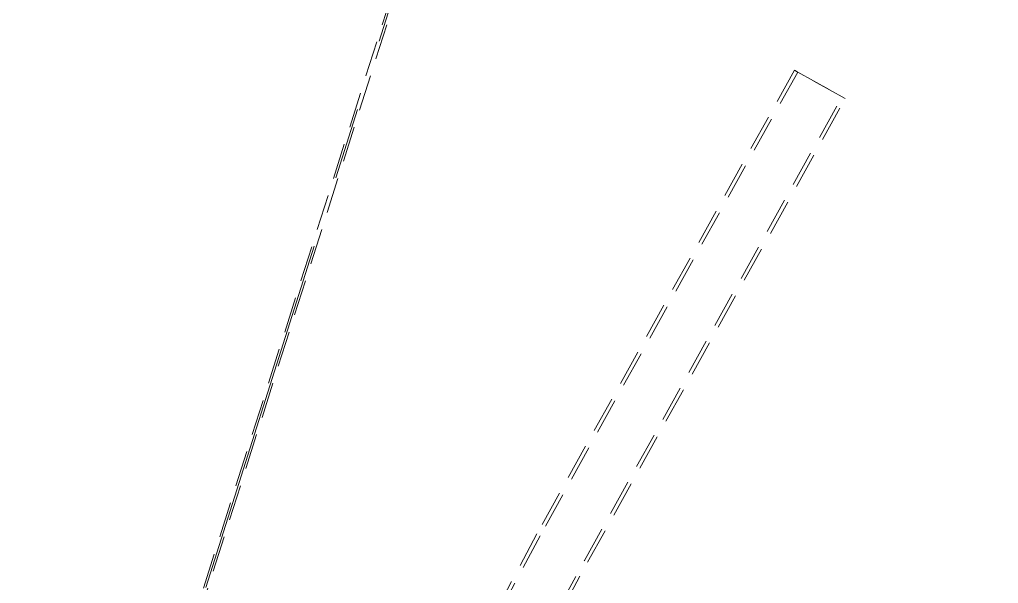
# Model space of a CAD drawing. Header units: metres. Extents: x 1753726 to 1755216, y 5920592 to 5921703.
# Drawn here: x 1755123.3 to 1755210, y 5921469.6 to 5921519.6 of the extents above; entities that cross this region are included whole.
import ezdxf

# ---------------------------------------------------------------- set-up
doc = ezdxf.new("R2010")
doc.units = ezdxf.units.M
doc.linetypes.add('CENTER', pattern=[50.8, 31.75, -6.35, 6.35, -6.35])
doc.linetypes.add('HIDDEN2', pattern=[4.7625, 3.175, -1.5875])
for name, color, linetype, lineweight in [('A-DETL-____-MBND', 5, 'HIDDEN2', 9), ('A-WALL-____-OTLN', 2, 'Continuous', 9), ('P-PIPE-____-CNTR', 1, 'CENTER', 9), ('P-PIPE-____-OTLN', 6, 'HIDDEN2', 18)]:
    doc.layers.add(name, color=color, linetype=linetype, lineweight=lineweight)

# ---------------------------------------------------------------- blocks, each defined once
blk = doc.blocks.new('308492-ARUP-TUTB-MOD-0001_rvt-1-X-ARUP-GL-HERNE_BAY_ALIGNMENT')
at = {"layer": 'P-PIPE-____-CNTR'}
blk.add_line((1755124.403, 5921420.815), (1755209.801, 5921690.049), dxfattribs=at)
blk.add_line((1755124.403, 5921420.815), (1755209.801, 5921690.049), dxfattribs=at)
at = {"layer": 'P-PIPE-____-OTLN'}
for p, q in [((1755209.622, 5921690.106), (1755124.224, 5921420.872)), ((1755124.581, 5921420.759), (1755209.98, 5921689.992))]:
    blk.add_line(p, q, dxfattribs=at)
blk = doc.blocks.new('Main Tunnel - Main Tunnel-3912126-X-ARUP-GL-HERNE_BAY_ALIGNMENT')
at = {"layer": 'A-DETL-____-MBND'}
for p, q in [((757.222, 398.573), (734.394, 357.478)), ((757.509, 398.414), (734.68, 357.319)), ((761.729, 396.07), (757.222, 398.573)), ((761.729, 396.07), (757.222, 398.573)), ((757.509, 398.414), (761.442, 396.229)), ((757.509, 398.414), (761.442, 396.229)), ((738.614, 355.134), (761.442, 396.229)), ((738.9, 354.975), (761.729, 396.07))]:
    blk.add_line(p, q, dxfattribs=at)
at = {"layer": 'A-DETL-____-MBND', "flags": 128}
for points in [[(734.394, 357.478), (726.857, 343.248), (719.896, 328.729), (713.521, 313.942), (707.742, 298.913), (703.98, 288.028)], [(734.68, 357.319), (727.15, 343.101), (720.194, 328.593), (713.824, 313.819), (708.05, 298.802), (704.292, 287.926)], [(691.226, 116.061), (689.706, 131.897), (688.82, 147.781), (688.57, 163.688), (688.957, 179.592), (689.979, 195.468), (691.635, 211.291), (693.922, 227.034), (696.838, 242.674), (700.376, 258.184), (704.532, 273.541), (709.298, 288.719), (714.668, 303.694), (720.632, 318.443), (727.182, 332.941), (734.306, 347.166), (738.614, 355.134)], [(691.551, 116.098), (690.032, 131.921), (689.147, 147.793), (688.898, 163.687), (689.284, 179.578), (690.305, 195.441), (691.96, 211.25), (694.245, 226.981), (697.158, 242.607), (700.694, 258.105), (704.846, 273.449), (709.609, 288.615), (714.974, 303.578), (720.934, 318.314), (727.477, 332.8), (734.595, 347.014), (738.9, 354.975)]]:
    blk.add_lwpolyline(points, dxfattribs=at)
blk = doc.blocks.new('308492-ARUP-STPW-MOD-1600_rvt-1-X-ARUP-GL-HERNE_BAY_ALIGNMENT')
at = {"layer": 'A-WALL-____-OTLN'}
blk.add_blockref('Main Tunnel - Main Tunnel-3912126-X-ARUP-GL-HERNE_BAY_ALIGNMENT', (1754434.685, 5921116.511), dxfattribs=at)

msp = doc.modelspace()

# ---------------------------------------------------------------- block references
for name in ['308492-ARUP-TUTB-MOD-0001_rvt-1-X-ARUP-GL-HERNE_BAY_ALIGNMENT', '308492-ARUP-STPW-MOD-1600_rvt-1-X-ARUP-GL-HERNE_BAY_ALIGNMENT']:
    msp.add_blockref(name, (0, 0))

doc.saveas('drawing.dxf')
